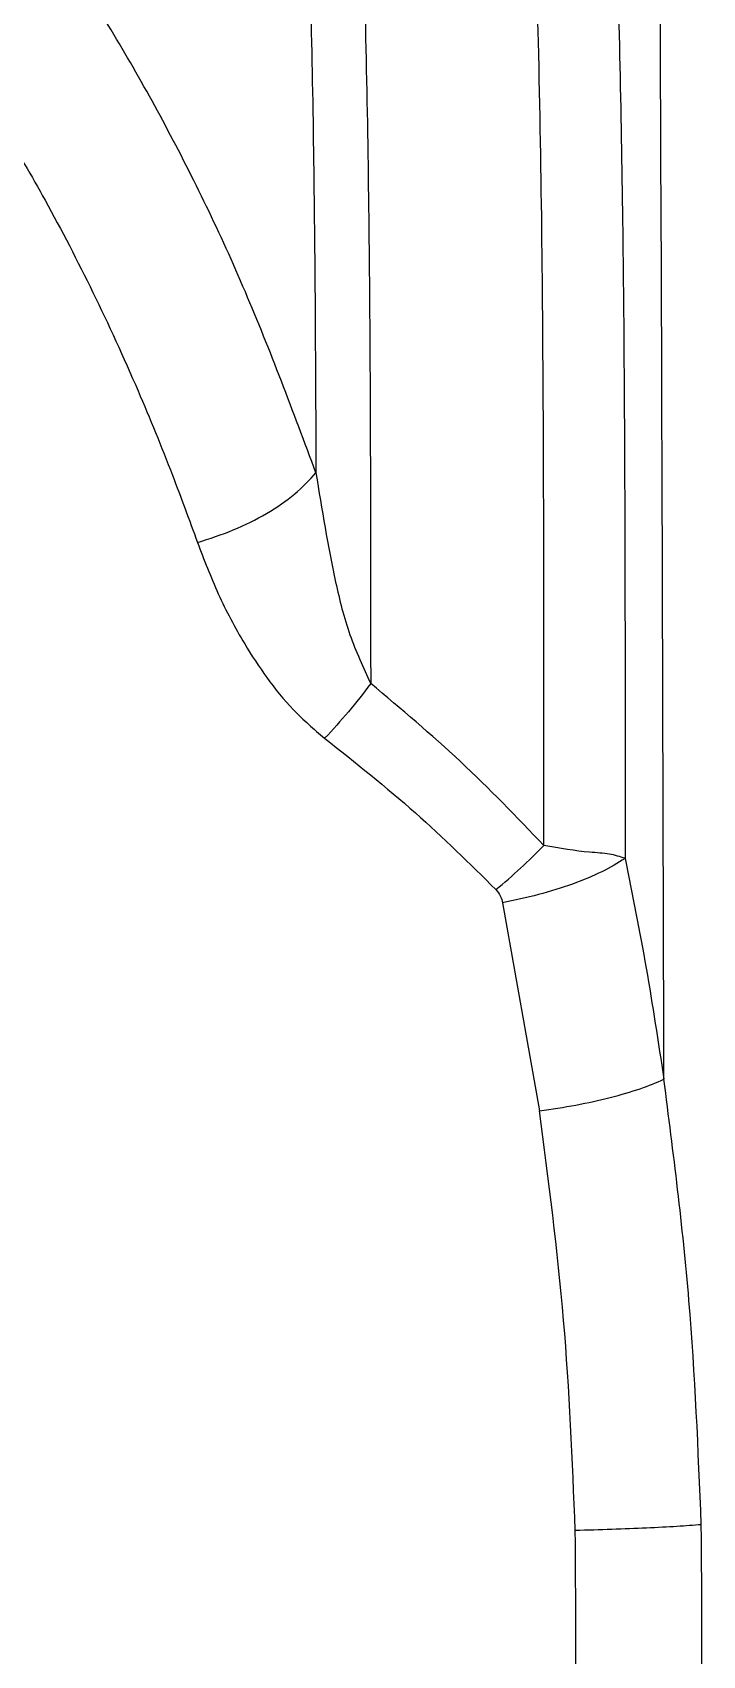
# Model space of a CAD drawing. Extents: x 400 to 501, y 484 to 634.
# Drawn here: x 415.278 to 416.428, y 551.202 to 553.985 of the extents above; entities that cross this region are included whole.
import ezdxf

# ---------------------------------------------------------------- set-up
doc = ezdxf.new("R2010")
doc.units = 0
doc.header["$MEASUREMENT"] = 0
doc.layers.add('1', color=4, linetype='Continuous')
doc.layers.add('DIM', color=3, linetype='Continuous')
doc.layers.add('GEOMETRY', color=3, linetype='Continuous', lineweight=25)

# ---------------------------------------------------------------- blocks, each defined once
blk = doc.blocks.new('2026 GRANDEE')
at = {"layer": '1', "color": 3, "linetype": 'Continuous', "lineweight": 25}
blk.add_line((-34.34, -44.3475), (-34.2763, -44.7042), dxfattribs=at)
for points, knots in [([(-37.3642, -39.525), (-37.2516, -39.5853), (-37.0261, -39.706), (-36.6532, -39.9009), (-36.2518, -40.1046), (-35.811, -40.3197), (-35.4265, -40.5077), (-35.1252, -40.6695), (-34.918, -40.7925), (-34.7457, -40.9129), (-34.6114, -41.03), (-34.5139, -41.1328), (-34.4304, -41.2454), (-34.3626, -41.3653), (-34.3098, -41.487), (-34.2663, -41.6207), (-34.2228, -41.8014), (-34.1873, -42.0331), (-34.1623, -42.3122), (-34.1474, -42.5944), (-34.1386, -42.8778), (-34.132, -43.252), (-34.1293, -43.7167), (-34.1294, -44.0867), (-34.1295, -44.2715)], [0, 0, 0, 0, 0.100112, 0.200649, 0.300724, 0.400619, 0.500675, 0.542374, 0.583963, 0.625534, 0.646387, 0.66732, 0.688265, 0.703912, 0.719523, 0.7351, 0.750689, 0.778681, 0.806702, 0.834709, 0.86271, 0.890722, 0.945416, 1, 1, 1, 1]), ([(-34.2687, -44.2491), (-34.2686, -44.0183), (-34.2684, -43.5588), (-34.2733, -43.0082), (-34.2859, -42.5983), (-34.3002, -42.3264), (-34.3238, -42.0577), (-34.3574, -41.8348), (-34.3986, -41.662), (-34.44, -41.5348), (-34.491, -41.4188), (-34.5578, -41.3037), (-34.6403, -41.1965), (-34.7368, -41.0983), (-34.8709, -40.9846), (-35.0419, -40.8674), (-35.2457, -40.7472), (-35.5115, -40.6039), (-35.8348, -40.4422), (-36.1972, -40.2631), (-36.5347, -40.0924), (-36.845, -39.9306), (-37.139, -39.7738), (-37.3177, -39.6762), (-37.4084, -39.6266)], [0, 0, 0, 0, 0.069459, 0.138289, 0.16579, 0.193316, 0.220796, 0.248195, 0.263443, 0.278468, 0.293631, 0.309366, 0.330489, 0.351232, 0.372605, 0.415684, 0.457523, 0.499454, 0.583151, 0.667533, 0.75002, 0.834299, 0.915826, 1, 1, 1, 1]), ([(-37.4822, -39.741), (-37.3857, -39.7973), (-37.1945, -39.9091), (-36.8697, -40.089), (-36.5185, -40.2765), (-36.1359, -40.4753), (-35.806, -40.6477), (-35.5462, -40.7923), (-35.364, -40.9005), (-35.1934, -41.0135), (-35.038, -41.1356), (-34.9243, -41.2475), (-34.8401, -41.357), (-34.7823, -41.4518), (-34.733, -41.5588), (-34.6885, -41.69), (-34.6516, -41.8491), (-34.6235, -42.034), (-34.601, -42.2572), (-34.5853, -42.5167), (-34.5721, -42.9056), (-34.5664, -43.391), (-34.5662, -43.7783), (-34.566, -43.9716)], [0, 0, 0, 0, 0.100049, 0.198259, 0.298532, 0.39842, 0.498155, 0.540017, 0.581633, 0.624439, 0.657079, 0.688784, 0.704911, 0.720911, 0.736258, 0.751321, 0.771655, 0.792484, 0.813401, 0.844807, 0.876245, 0.938247, 1, 1, 1, 1]), ([(-37.4535, -39.8448), (-37.3399, -39.9113), (-37.1127, -40.0445), (-36.7202, -40.2595), (-36.2918, -40.4857), (-35.9232, -40.679), (-35.64, -40.8368), (-35.4546, -40.9465), (-35.2665, -41.0698), (-35.1124, -41.1902), (-34.997, -41.3069), (-34.9194, -41.4042), (-34.8556, -41.5119), (-34.8071, -41.6266), (-34.7717, -41.7415), (-34.7441, -41.865), (-34.716, -42.0375), (-34.6934, -42.2611), (-34.6726, -42.6223), (-34.6624, -43.0728), (-34.6607, -43.4323), (-34.6599, -43.6105)], [0, 0, 0, 0, 0.125148, 0.25039, 0.375567, 0.500491, 0.547379, 0.594003, 0.640694, 0.687832, 0.708964, 0.729935, 0.750735, 0.766255, 0.781794, 0.79741, 0.813088, 0.844674, 0.876247, 0.938648, 1, 1, 1, 1]), ([(-34.6599, -43.6105), (-34.6992, -43.5052), (-34.7781, -43.2938), (-34.9167, -43.0094), (-35.068, -42.7523), (-35.2315, -42.5282), (-35.4042, -42.3399), (-35.5835, -42.1902), (-35.7669, -42.0814), (-35.9515, -42.0152), (-36.135, -41.9925), (-36.3149, -42.0135), (-36.4889, -42.0779), (-36.6552, -42.1845), (-36.8121, -42.3315), (-36.9582, -42.5168), (-37.0922, -42.7376), (-37.2132, -42.991), (-37.3205, -43.2734), (-37.4134, -43.5815), (-37.4916, -43.9114), (-37.5546, -44.2594), (-37.6023, -44.6216), (-37.6342, -44.994), (-37.6517, -45.3728), (-37.6501, -45.6264), (-37.6494, -45.7532)], [0, 0, 0, 0, 0.04127, 0.082813, 0.124624, 0.166686, 0.208966, 0.25142, 0.293994, 0.336635, 0.379292, 0.421908, 0.464429, 0.506812, 0.549021, 0.591029, 0.632813, 0.674362, 0.715676, 0.756763, 0.797639, 0.838331, 0.878874, 0.919305, 0.959666, 1, 1, 1, 1]), ([(-36.609, -42.304), (-36.578, -42.2886), (-36.5065, -42.2529), (-36.3908, -42.2238), (-36.2633, -42.2128), (-36.134, -42.2253), (-36.0037, -42.2605), (-35.8727, -42.3185), (-35.7547, -42.3913), (-35.6484, -42.4733), (-35.5551, -42.5578), (-35.4821, -42.6343), (-35.4294, -42.6949), (-35.3954, -42.7359), (-35.3607, -42.7798), (-35.3255, -42.8267), (-35.2897, -42.8767), (-35.2461, -42.9408), (-35.1903, -43.0281), (-35.1192, -43.1505), (-35.0417, -43.2996), (-34.9691, -43.4579), (-34.9099, -43.6022), (-34.8774, -43.691), (-34.8633, -43.7297)], [0, 0, 0, 0, 0.052615, 0.121561, 0.189322, 0.25773, 0.326229, 0.393852, 0.46291, 0.512162, 0.563249, 0.613757, 0.632356, 0.651531, 0.671282, 0.69161, 0.712516, 0.734002, 0.769163, 0.813723, 0.867713, 0.921928, 0.966036, 1, 1, 1, 1]), ([(-34.8633, -43.7297), (-34.8425, -43.7231), (-34.8009, -43.7098), (-34.7436, -43.6807), (-34.6938, -43.6471), (-34.6712, -43.6227), (-34.6599, -43.6105)], [0, 0, 0, 0, 0.249998, 0.5, 0.750001, 1, 1, 1, 1]), ([(-34.6599, -43.6105), (-34.6498, -43.673), (-34.6348, -43.7661), (-34.6047, -43.8881), (-34.5788, -43.944), (-34.566, -43.9716)], [0, 0, 0, 0, 0.509364, 0.757947, 1, 1, 1, 1]), ([(-34.8633, -43.7297), (-34.852, -43.7592), (-34.8294, -43.8181), (-34.7886, -43.8958), (-34.7449, -43.9622), (-34.7004, -44.0179), (-34.6634, -44.0496), (-34.645, -44.0654)], [0, 0, 0, 0, 0.242899, 0.485951, 0.655385, 0.828525, 1, 1, 1, 1]), ([(-34.566, -43.9716), (-34.5785, -43.9881), (-34.6036, -44.021), (-34.6312, -44.0506), (-34.645, -44.0654)], [0, 0, 0, 0, 0.499996, 1, 1, 1, 1]), ([(-34.2687, -44.2491), (-34.3157, -44.2003), (-34.4101, -44.1022), (-34.5139, -44.0153), (-34.566, -43.9716)], [0, 0, 0, 0, 0.497383, 1, 1, 1, 1]), ([(-34.645, -44.0654), (-34.5923, -44.1071), (-34.4899, -44.1881), (-34.3964, -44.2803), (-34.3511, -44.3249)], [0, 0, 0, 0, 0.515202, 1, 1, 1, 1]), ([(-34.3511, -44.3249), (-34.3368, -44.3129), (-34.3084, -44.2887), (-34.2819, -44.2623), (-34.2687, -44.2491)], [0, 0, 0, 0, 0.5, 1, 1, 1, 1]), ([(-34.1295, -44.2715), (-34.1419, -44.2792), (-34.1668, -44.2945), (-34.2187, -44.3158), (-34.2773, -44.3345), (-34.3191, -44.3431), (-34.34, -44.3475)], [0, 0, 0, 0, 0.250001, 0.499996, 0.75, 1, 1, 1, 1]), ([(-34.1295, -44.2715), (-34.1381, -44.2686), (-34.1556, -44.2627), (-34.2005, -44.2611), (-34.2416, -44.2539), (-34.2687, -44.2491)], [0, 0, 0, 0, 0.246566, 0.502206, 1, 1, 1, 1]), ([(-34.1295, -44.2715), (-34.1169, -44.3339), (-34.092, -44.4584), (-34.0725, -44.5863), (-34.0628, -44.6501)], [0, 0, 0, 0, 0.50144, 1, 1, 1, 1]), ([(-34.3511, -44.3249), (-34.348, -44.3286), (-34.3424, -44.3353), (-34.3407, -44.3437), (-34.34, -44.3475)], [0, 0, 0, 0, 0.547439, 1, 1, 1, 1]), ([(-34.2763, -44.7042), (-34.2553, -44.7011), (-34.2133, -44.6949), (-34.154, -44.6816), (-34.1012, -44.6665), (-34.0756, -44.6556), (-34.0628, -44.6501)], [0, 0, 0, 0, 0.249996, 0.499999, 0.750001, 1, 1, 1, 1]), ([(-33.9987, -45.4138), (-34.0039, -45.2852), (-34.0143, -45.0274), (-34.0466, -44.776), (-34.0628, -44.6501)], [0, 0, 0, 0, 0.499222, 1, 1, 1, 1]), ([(-34.215, -45.4238), (-34.2199, -45.3032), (-34.2298, -45.0603), (-34.2607, -44.8234), (-34.2763, -44.7042)], [0, 0, 0, 0, 0.49658, 1, 1, 1, 1]), ([(-33.9987, -45.4138), (-34.0118, -45.4148), (-34.0381, -45.4169), (-34.0917, -45.4196), (-34.1516, -45.4221), (-34.1938, -45.4232), (-34.215, -45.4238)], [0, 0, 0, 0, 0.2499952, 0.5000012, 0.7499956, 1, 1, 1, 1]), ([(-34.0628, -46.5232), (-34.0474, -46.4017), (-34.0168, -46.1591), (-33.9953, -45.7867), (-33.9976, -45.5381), (-33.9987, -45.4138)], [0, 0, 0, 0, 0.334138, 0.667247, 1, 1, 1, 1]), ([(-34.2762, -46.4691), (-34.2615, -46.3539), (-34.2321, -46.1245), (-34.2117, -45.7735), (-34.2139, -45.54), (-34.215, -45.4238)], [0, 0, 0, 0, 0.336398, 0.66977, 1, 1, 1, 1])]:
    blk.add_open_spline(points, degree=3, knots=knots, dxfattribs=at)
at = {"layer": 'GEOMETRY', "ltscale": 16}
blk.add_open_spline([(-34.0628, -44.6503), (-34.0642, -44.1307), (-34.0669, -43.0916), (-34.0763, -41.5349), (-34.0887, -39.98), (-34.1032, -38.4274), (-34.1186, -36.8779), (-34.1273, -35.8495), (-34.1316, -35.3355)], degree=3, knots=[0, 0, 0, 0, 0.166519, 0.3329711, 0.4994676, 0.6662278, 0.8331787, 1, 1, 1, 1], dxfattribs=at)

msp = doc.modelspace()

# ---------------------------------------------------------------- block references
at = {"layer": 'DIM'}
msp.add_blockref('2026 GRANDEE', (450.4248, 596.8403), dxfattribs=at)

doc.saveas('drawing.dxf')
